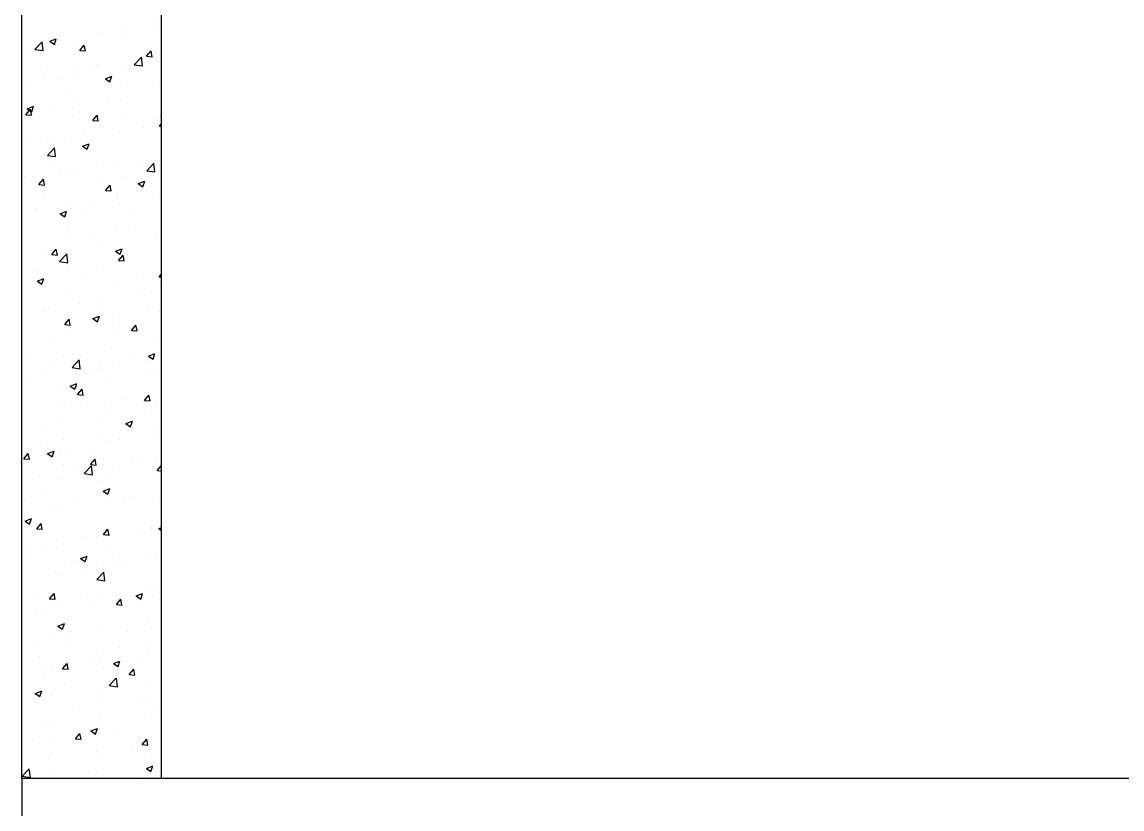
# Model space of a CAD drawing. Header units: millimetres. Extents: x 331487 to 517269, y 198509 to 399936.
# Drawn here: x 414920 to 416102, y 398246 to 399092 of the extents above; entities that cross this region are included whole.
import ezdxf

# ---------------------------------------------------------------- set-up
doc = ezdxf.new("R2010")
doc.units = ezdxf.units.MM
doc.header["$MEASUREMENT"] = 0
doc.layers.add('9th_Column', color=2, linetype='Continuous', lineweight=25)
doc.layers.add('COLUMN', color=6, linetype='Continuous')

msp = doc.modelspace()

# ---------------------------------------------------------------- linework, layer by layer
at = {"layer": '9th_Column'}
for p, q in [((419950.1, 398279), (414920.1, 398279)), ((414920.1, 398279), (414920.1, 392419))]:
    msp.add_line(p, q, dxfattribs=at)
at = {"layer": 'COLUMN'}
for p, q in [((414920.1, 398279), (414920.1, 399536.5)), ((415070.1, 398279), (415070.1, 399536.5))]:
    msp.add_line(p, q, dxfattribs=at)
at = {"layer": 'COLUMN', "color": 2, "linetype": 'Continuous'}
for p, q in [((415066.2, 399088.4), (415066.2, 399088.4)), ((415066.7, 399091.2), (415066.7, 399091.2)), ((414950, 399071.3), (414957, 399074)), ((414954.9, 399067.9), (414957, 399074)), ((415003.2, 399080.1), (415003.2, 399080.1)), ((415028.3, 399083.4), (415028.3, 399083.4)), ((415028.3, 399074), (415028.3, 399074)), ((414934.1, 399062.6), (414941.9, 399070.8)), ((414934.1, 399062.6), (414943, 399061.3)), ((414940.1, 399071.8), (414940.1, 399071.8)), ((414943, 399061.3), (414941.9, 399070.8)), ((414950, 399071.3), (414954.9, 399067.9)), ((414976.9, 399067), (414976.9, 399067)), ((414982.3, 399061.4), (414987.1, 399067.1)), ((414982.3, 399061.4), (414988.3, 399060.9)), ((414988.3, 399060.9), (414987.1, 399067.1)), ((414925, 399059.5), (414925, 399059.5)), ((415040.8, 399046.1), (415048.6, 399054.2)), ((415049.7, 399044.7), (415048.6, 399054.2)), ((415054, 399055.1), (415058.8, 399060.9)), ((415054, 399055.1), (415060, 399054.6)), ((415060, 399054.6), (415058.8, 399060.8)), ((415060, 399055.1), (415060, 399055.1)), ((414940.4, 399044.6), (414940.4, 399044.6)), ((414976.9, 399040.6), (414976.9, 399040.6)), ((414993.8, 399042.4), (414993.8, 399042.4)), ((415001.7, 399045.1), (415001.7, 399045.1)), ((415002, 399043.9), (415002, 399043.9)), ((415027.1, 399040.7), (415027.1, 399040.7)), ((415039.8, 399048.9), (415039.8, 399048.9)), ((415040.8, 399046.1), (415049.7, 399044.7)), ((415047.2, 399040.1), (415047.2, 399040.1)), ((414923.8, 399026.2), (414923.8, 399026.2)), ((414943.4, 399035.1), (414943.4, 399035.1)), ((414961.5, 399031.2), (414961.5, 399031.2)), ((414975.7, 399033.7), (414975.7, 399033.7)), ((415009.7, 399031), (415016.7, 399033.7)), ((415009.7, 399031), (415014.6, 399027.7)), ((415014.6, 399027.7), (415016.7, 399033.7)), ((415014.9, 399028.9), (415014.9, 399028.9)), ((415068.3, 399026.7), (415068.3, 399026.7)), ((415025.7, 399023.2), (415025.7, 399023.2)), ((414967.3, 399013.1), (414967.3, 399013.1)), ((414975.7, 399004.5), (414975.7, 399004.5)), ((415013.5, 399009.5), (415013.5, 399009.5)), ((415025.9, 399007.4), (415025.9, 399007.4)), ((414920.5, 398993.8), (414920.5, 398993.8)), ((414922.6, 398992.9), (414922.6, 398992.9)), ((414924.4, 398992.4), (414929.3, 398998.2)), ((414924.4, 398992.4), (414930.4, 398991.9)), ((414925.6, 398998.8), (414932.6, 399001.5)), ((414925.6, 398998.8), (414930.6, 398995.4)), ((414930.4, 398991.9), (414929.3, 398998.2)), ((414930.6, 398995.4), (414932.6, 399001.5)), ((414950.6, 399001.2), (414950.6, 399001.2)), ((414973.9, 398991.5), (414973.9, 398991.5)), ((414974.5, 399000.4), (414974.5, 399000.4)), ((414996.2, 398986.2), (415001, 398991.9)), ((415002.1, 398985.6), (415001, 398991.9)), ((415069.3, 398990.8), (415070.1, 398991.1)), ((415069.3, 398990.8), (415070.1, 398990.2)), ((414996.2, 398986.2), (415002.2, 398985.6)), ((415027.3, 398989.3), (415027.3, 398989.3)), ((415050.4, 398978.4), (415050.4, 398978.4)), ((415063.8, 398988.2), (415063.8, 398988.2)), ((415067.9, 398979.9), (415070.1, 398982.5)), ((415067.9, 398979.9), (415070.1, 398979.7)), ((414947.2, 398968.1), (414947.2, 398968.1)), ((414973.3, 398967.1), (414973.3, 398967.1)), ((414987.2, 398970), (414987.2, 398970)), ((415005.5, 398978.1), (415005.5, 398978.1)), ((415024.6, 398974.1), (415024.6, 398974.1)), ((414921.4, 398959.6), (414921.4, 398959.6)), ((414924.3, 398961.8), (414924.3, 398961.8)), ((414947.4, 398948.7), (414955.2, 398956.8)), ((414949.4, 398965.1), (414949.4, 398965.1)), ((414956.3, 398947.3), (414955.2, 398956.8)), ((414985.3, 398958.5), (414992.3, 398961.2)), ((414985.3, 398958.5), (414990.3, 398955.2)), ((414990.3, 398955.2), (414992.3, 398961.2)), ((414947.4, 398948.7), (414956.3, 398947.3)), ((414954.4, 398940.4), (414954.4, 398940.4)), ((414972.1, 398933.8), (414972.1, 398933.8)), ((415007.8, 398938.2), (415007.8, 398938.2)), ((415023.4, 398940.8), (415023.4, 398940.8)), ((415024.1, 398938.9), (415024.1, 398938.9)), ((415049.1, 398942.2), (415049.1, 398942.2)), ((415054.1, 398932.1), (415061.9, 398940.2)), ((415054.1, 398932.1), (415063, 398930.8)), ((415061.2, 398935.9), (415061.2, 398935.9)), ((415063, 398930.8), (415061.9, 398940.3)), ((414920.1, 398926.3), (414920.1, 398926.3)), ((414922.1, 398929.3), (414922.1, 398929.3)), ((414923.1, 398925.6), (414923.1, 398925.6)), ((414938.3, 398917.2), (414943.1, 398923)), ((414944.3, 398916.7), (414943.1, 398923)), ((414960.9, 398930.6), (414960.9, 398930.6)), ((414975.5, 398927), (414975.5, 398927)), ((415028.9, 398924.7), (415028.9, 398924.7)), ((415045, 398918.3), (415052, 398921)), ((415050, 398914.9), (415052, 398921)), ((415059.7, 398928.5), (415059.7, 398928.5)), ((414938.3, 398917.2), (414944.3, 398916.7)), ((414943.1, 398908.5), (414943.1, 398908.5)), ((415001.4, 398918.5), (415001.4, 398918.5)), ((415010, 398910.9), (415014.9, 398916.7)), ((415010, 398910.9), (415016, 398910.4)), ((415016, 398910.4), (415014.9, 398916.7)), ((415022.2, 398907.6), (415022.2, 398907.6)), ((415045, 398918.3), (415050, 398914.9)), ((415060.7, 398907.8), (415060.7, 398907.8)), ((414970.9, 398900.5), (414970.9, 398900.5)), ((414997.8, 398899.5), (414997.8, 398899.5)), ((415022.8, 398902.8), (415022.8, 398902.8)), ((415025.4, 398896.5), (415025.4, 398896.5)), ((414934.5, 398889.6), (414934.5, 398889.6)), ((414934.6, 398891.2), (414934.6, 398891.2)), ((414961, 398886), (414968, 398888.7)), ((414961, 398886), (414966, 398882.7)), ((414966, 398882.7), (414968, 398888.7)), ((414967, 398886.5), (414967, 398886.5)), ((414987.9, 398887.3), (414987.9, 398887.3)), ((415041.3, 398885.1), (415041.3, 398885.1)), ((415021, 398874.3), (415021, 398874.3)), ((414969.7, 398867.2), (414969.7, 398867.2)), ((414996.5, 398863.3), (414996.5, 398863.3)), ((415034.4, 398868.3), (415034.4, 398868.3)), ((415063.5, 398861.5), (415063.5, 398861.5)), ((414971.5, 398860), (414971.5, 398860)), ((415005.2, 398851.5), (415005.2, 398851.5)), ((415020.7, 398845.7), (415027.7, 398848.4)), ((415025.7, 398842.4), (415027.7, 398848.4)), ((414946.9, 398841.5), (414946.9, 398841.5)), ((414952.2, 398842), (414957, 398847.7)), ((414952.2, 398842), (414958.2, 398841.5)), ((414958.2, 398841.5), (414957, 398847.7)), ((414960.6, 398834.7), (414968.4, 398842.8)), ((414969.5, 398833.3), (414968.4, 398842.8)), ((415019.8, 398841), (415019.8, 398841)), ((415020.7, 398845.7), (415025.7, 398842.4)), ((415023.9, 398835.7), (415028.7, 398841.5)), ((415029.9, 398835.2), (415028.7, 398841.5)), ((414936.2, 398825.1), (414936.2, 398825.1)), ((414960.6, 398834.7), (414969.5, 398833.3)), ((414968.4, 398836.2), (414968.4, 398836.2)), ((414968.4, 398833.9), (414968.4, 398833.9)), ((415008.1, 398828.9), (415008.1, 398828.9)), ((415021.8, 398834), (415021.8, 398834)), ((415023.9, 398835.7), (415029.9, 398835.2)), ((414936.7, 398813.5), (414943.7, 398816.2)), ((414936.7, 398813.5), (414941.6, 398810.1)), ((414941.6, 398810.1), (414943.7, 398816.2)), ((414945.2, 398820.6), (414945.2, 398820.6)), ((414970.2, 398823.9), (414970.2, 398823.9)), ((414989.5, 398822.8), (414989.5, 398822.8)), ((415042.9, 398820.6), (415042.9, 398820.6)), ((415067.4, 398818.2), (415070.1, 398821.1)), ((415067.4, 398818.2), (415070.1, 398817.7)), ((415069.1, 398814.1), (415069.1, 398814.1)), ((415018.6, 398807.7), (415018.6, 398807.7)), ((415059.4, 398801.9), (415059.4, 398801.9)), ((415069.9, 398801), (415069.9, 398801)), ((414967.2, 398800.6), (414967.2, 398800.6)), ((414981.8, 398789.4), (414981.8, 398789.4)), ((415001.1, 398791.9), (415001.1, 398791.9)), ((415044.9, 398797.7), (415044.9, 398797.7)), ((414942.8, 398781.8), (414942.8, 398781.8)), ((414943.9, 398784.4), (414943.9, 398784.4)), ((414948.6, 398785.4), (414948.6, 398785.4)), ((415001.9, 398783.2), (415001.9, 398783.2)), ((415055.3, 398780.9), (415055.3, 398780.9)), ((415067.9, 398780.8), (415067.9, 398780.8)), ((414966, 398767.4), (414966, 398767.4)), ((414966.1, 398766.8), (414970.9, 398772.5)), ((414966.1, 398766.8), (414972.1, 398766.3)), ((414972, 398766.3), (414970.9, 398772.5)), ((414996.4, 398773.2), (415003.4, 398775.9)), ((414996.4, 398773.2), (415001.3, 398769.9)), ((415001.3, 398769.9), (415003.4, 398775.9)), ((415017.3, 398774.4), (415017.3, 398774.4)), ((415025.1, 398769.9), (415025.1, 398769.9)), ((415037.8, 398760.5), (415042.6, 398766.3)), ((415043.8, 398760), (415042.6, 398766.2)), ((414966.7, 398759.9), (414966.7, 398759.9)), ((415018.6, 398758.3), (415018.6, 398758.3)), ((415037.8, 398760.5), (415043.8, 398760)), ((415043.6, 398761.6), (415043.6, 398761.6)), ((414955.5, 398750), (414955.5, 398750)), ((415066.6, 398747.5), (415066.6, 398747.5)), ((414929.1, 398734.3), (414929.1, 398734.3)), ((414964.8, 398734.1), (414964.8, 398734.1)), ((414982.5, 398732.1), (414982.5, 398732.1)), ((415016.1, 398741.1), (415016.1, 398741.1)), ((415056, 398733), (415063, 398735.7)), ((415056, 398733), (415061, 398729.6)), ((415061, 398729.6), (415063, 398735.7)), ((415063.3, 398734.9), (415063.3, 398734.9)), ((414950.2, 398720.9), (414950.2, 398720.9)), ((414973.9, 398720.7), (414981.7, 398728.9)), ((414973.9, 398720.8), (414982.8, 398719.4)), ((414982.8, 398719.4), (414981.7, 398728.9)), ((414992.3, 398718.9), (414992.3, 398718.9)), ((415003.5, 398718.6), (415003.5, 398718.6)), ((415004.9, 398724.9), (415004.9, 398724.9)), ((415017.3, 398722.2), (415017.3, 398722.2)), ((415035.8, 398729.8), (415035.8, 398729.8)), ((415055.2, 398727.1), (415055.2, 398727.1)), ((414929.1, 398710.5), (414929.1, 398710.5)), ((414946.6, 398714.9), (414946.6, 398714.9)), ((415014.9, 398707.8), (415014.9, 398707.8)), ((415056.9, 398716.4), (415056.9, 398716.4)), ((415065.4, 398714.2), (415065.4, 398714.2)), ((414963.6, 398700.8), (414963.6, 398700.8)), ((414972, 398700.7), (414979, 398703.4)), ((414972, 398700.7), (414977, 398697.4)), ((414977, 398697.4), (414979, 398703.4)), ((414979.9, 398691.6), (414984.8, 398697.3)), ((414985.9, 398691), (414984.8, 398697.3)), ((414979.9, 398691.6), (414985.9, 398691)), ((415028.9, 398687.7), (415028.9, 398687.7)), ((415051.7, 398685.3), (415056.5, 398691)), ((415051.7, 398685.3), (415057.7, 398684.8)), ((415057.7, 398684.8), (415056.5, 398691)), ((414962.6, 398681.2), (414962.6, 398681.2)), ((414966, 398679.4), (414966, 398679.4)), ((414991, 398682.7), (414991, 398682.7)), ((415013.7, 398674.5), (415013.7, 398674.5)), ((415015.9, 398679), (415015.9, 398679)), ((415059.1, 398675.2), (415059.1, 398675.2)), ((415064.2, 398680.9), (415064.2, 398680.9)), ((415069.3, 398676.7), (415069.3, 398676.7)), ((414962.4, 398667.5), (414962.4, 398667.5)), ((415000.8, 398665.2), (415000.8, 398665.2)), ((415031.7, 398660.5), (415038.7, 398663.1)), ((415031.7, 398660.5), (415036.7, 398657.1)), ((415036.7, 398657.1), (415038.7, 398663.1)), ((414942.5, 398655.2), (414942.5, 398655.2)), ((415002.6, 398648.3), (415002.6, 398648.3)), ((415063, 398647.6), (415063, 398647.6)), ((415065.7, 398656.6), (415065.7, 398656.6)), ((414939.7, 398640), (414939.7, 398640)), ((414964.7, 398643.3), (414964.7, 398643.3)), ((415012.5, 398641.2), (415012.5, 398641.2)), ((415024.8, 398643.3), (415024.8, 398643.3)), ((414922.1, 398622.6), (414926.9, 398628.4)), ((414928.1, 398622.1), (414926.9, 398628.4)), ((414943.1, 398630.1), (414943.1, 398630.1)), ((414947.7, 398628.2), (414954.7, 398630.9)), ((414947.7, 398628.2), (414952.7, 398624.8)), ((414952.7, 398624.8), (414954.7, 398630.9)), ((414961.1, 398634.2), (414961.1, 398634.2)), ((414966.4, 398633.3), (414966.4, 398633.3)), ((414996.5, 398627.9), (414996.5, 398627.9)), ((415049.9, 398625.6), (415049.9, 398625.6)), ((414922.1, 398622.6), (414928.1, 398622.1)), ((414964.2, 398616.7), (414964.2, 398616.7)), ((414987.1, 398606.8), (414994.9, 398614.9)), ((414993.8, 398616.3), (414998.6, 398622.1)), ((414993.8, 398616.3), (414999.8, 398615.8)), ((414996, 398605.4), (414994.9, 398614.9)), ((414999.8, 398615.8), (414998.6, 398622.1)), ((415017.6, 398614.4), (415017.6, 398614.4)), ((415039.4, 398617.1), (415039.4, 398617.1)), ((415061.8, 398614.4), (415061.8, 398614.4)), ((415064.5, 398620.4), (415064.5, 398620.4)), ((415065.5, 398610.1), (415070.1, 398615.5)), ((414938.4, 398603.8), (414938.4, 398603.8)), ((414959.9, 398600.9), (414959.9, 398600.9)), ((414976.3, 398608.8), (414976.3, 398608.8)), ((414987.2, 398606.8), (414996, 398605.4)), ((415011.3, 398608), (415011.3, 398608)), ((415063, 398608.3), (415063, 398608.3)), ((415065.5, 398610.1), (415070.1, 398609.7)), ((414946.3, 398588.2), (414946.3, 398588.2)), ((415004.6, 398598.3), (415004.6, 398598.3)), ((415007.4, 398587.9), (415014.4, 398590.6)), ((415012.4, 398584.6), (415014.4, 398590.6)), ((414923.2, 398579.3), (414923.2, 398579.3)), ((414976.6, 398577), (414976.6, 398577)), ((415007.4, 398587.9), (415012.4, 398584.6)), ((415013.1, 398577.7), (415013.1, 398577.7)), ((415038.2, 398581), (415038.2, 398581)), ((415060.6, 398581.1), (415060.6, 398581.1)), ((414950, 398569.4), (414950, 398569.4)), ((414958.7, 398567.6), (414958.7, 398567.6)), ((415010.1, 398574.7), (415010.1, 398574.7)), ((415030, 398574.8), (415030, 398574.8)), ((414923.4, 398555.7), (414930.4, 398558.4)), ((414923.4, 398555.7), (414928.3, 398552.3)), ((414928.3, 398552.3), (414930.4, 398558.4)), ((414936, 398547.4), (414940.8, 398553.1)), ((414941.9, 398546.9), (414940.8, 398553.1)), ((414936, 398547.4), (414942, 398546.9)), ((415007.7, 398541.1), (415012.5, 398546.9)), ((415007.7, 398541.1), (415013.7, 398540.6)), ((415008.8, 398541.4), (415008.8, 398541.4)), ((415011.9, 398541.6), (415011.9, 398541.6)), ((415013.7, 398540.6), (415012.5, 398546.9)), ((415049.7, 398546.5), (415049.7, 398546.5)), ((415058.8, 398548.6), (415058.8, 398548.6)), ((415059.3, 398547.8), (415059.3, 398547.8)), ((415067.1, 398547.7), (415070.1, 398548.9)), ((415067.1, 398547.7), (415070.1, 398545.6)), ((414923.7, 398529.9), (414923.7, 398529.9)), ((414957.5, 398534.3), (414957.5, 398534.3)), ((414986.8, 398538.3), (414986.8, 398538.3)), ((415000.5, 398538.6), (415000.5, 398538.6)), ((414942.2, 398528.6), (414942.2, 398528.6)), ((414957.1, 398525.9), (414957.1, 398525.9)), ((414983, 398515.4), (414990, 398518.1)), ((414988, 398512.1), (414990, 398518.1)), ((415010.5, 398523.7), (415010.5, 398523.7)), ((415063.9, 398521.4), (415063.9, 398521.4)), ((414924.8, 398514.8), (414924.8, 398514.8)), ((414966.2, 398506.6), (414966.2, 398506.6)), ((414978.2, 398512.5), (414978.2, 398512.5)), ((414983, 398515.4), (414988, 398512.1)), ((415007.6, 398508.1), (415007.6, 398508.1)), ((415023.4, 398507.1), (415023.4, 398507.1)), ((415024.5, 398516.6), (415024.5, 398516.6)), ((415031.6, 398510.3), (415031.6, 398510.3)), ((415058.1, 398514.5), (415058.1, 398514.5)), ((414956.3, 398501), (414956.3, 398501)), ((414960.5, 398498.8), (414960.5, 398498.8)), ((414985.6, 398502.1), (414985.6, 398502.1)), ((415000.4, 398492.8), (415008.2, 398500.9)), ((415009.3, 398491.4), (415008.2, 398500.9)), ((415000.4, 398492.8), (415009.3, 398491.4)), ((414937.2, 398475.1), (414937.2, 398475.1)), ((414949.8, 398472.2), (414954.7, 398477.9)), ((414949.8, 398472.2), (414955.8, 398471.7)), ((414955.8, 398471.7), (414954.7, 398477.9)), ((414990.6, 398472.9), (414990.6, 398472.9)), ((415004.3, 398471.6), (415004.3, 398471.6)), ((415006.4, 398474.8), (415006.4, 398474.8)), ((415021.6, 398465.9), (415026.4, 398471.7)), ((415027.5, 398465.4), (415026.4, 398471.6)), ((415042.7, 398475.2), (415049.7, 398477.9)), ((415042.7, 398475.2), (415047.7, 398471.8)), ((415044, 398470.6), (415044, 398470.6)), ((415047.7, 398471.8), (415049.7, 398477.9)), ((415056.9, 398481.2), (415056.9, 398481.2)), ((415060.3, 398476), (415060.3, 398476)), ((415062.7, 398481.6), (415062.7, 398481.6)), ((414934.2, 398459.4), (414934.2, 398459.4)), ((414946, 398461.6), (414946, 398461.6)), ((414955.1, 398467.8), (414955.1, 398467.8)), ((414959.2, 398462.7), (414959.2, 398462.7)), ((414997.1, 398467.7), (414997.1, 398467.7)), ((415021.6, 398465.9), (415027.6, 398465.4)), ((415055.7, 398447.9), (415055.7, 398447.9)), ((414958.7, 398442.9), (414965.7, 398445.6)), ((414958.7, 398442.9), (414963.7, 398439.6)), ((414963.7, 398439.6), (414965.7, 398445.6)), ((415005.2, 398441.5), (415005.2, 398441.5)), ((415034, 398436.5), (415034, 398436.5)), ((415059, 398439.8), (415059, 398439.8)), ((414932.9, 398423.2), (414932.9, 398423.2)), ((414953.8, 398434.5), (414953.8, 398434.5)), ((414970.8, 398428.2), (414970.8, 398428.2)), ((414971.1, 398421.8), (414971.1, 398421.8)), ((415000.2, 398412), (415000.2, 398412)), ((415024.5, 398419.5), (415024.5, 398419.5)), ((415054.5, 398414.6), (415054.5, 398414.6)), ((415058.5, 398422), (415058.5, 398422)), ((414938.8, 398410.6), (414938.8, 398410.6)), ((414941.9, 398402), (414941.9, 398402)), ((414952.6, 398401.2), (414952.6, 398401.2)), ((414963.7, 398397), (414968.5, 398402.7)), ((414969.7, 398396.4), (414968.5, 398402.7)), ((414992.2, 398408.3), (414992.2, 398408.3)), ((415004, 398408.2), (415004, 398408.2)), ((415018.4, 398402.7), (415025.4, 398405.3)), ((415018.4, 398402.7), (415023.4, 398399.3)), ((415023.4, 398399.3), (415025.4, 398405.3)), ((415032.7, 398400.4), (415032.7, 398400.4)), ((415045.6, 398406.1), (415045.6, 398406.1)), ((414944.5, 398388.8), (414944.5, 398388.8)), ((414963.7, 398397), (414969.7, 398396.4)), ((415007.7, 398397.1), (415007.7, 398397.1)), ((415024.2, 398390), (415024.2, 398390)), ((415035.4, 398390.7), (415040.3, 398396.4)), ((415035.4, 398390.7), (415041.4, 398390.2)), ((415041.4, 398390.2), (415040.3, 398396.4)), ((414965.9, 398380), (414965.9, 398380)), ((415013.7, 398378.9), (415021.4, 398387)), ((415013.7, 398378.9), (415022.6, 398377.5)), ((415022.6, 398377.5), (415021.5, 398387)), ((415053.3, 398381.3), (415053.3, 398381.3)), ((414934.4, 398370.4), (414941.4, 398373.1)), ((414934.4, 398370.4), (414939.4, 398367)), ((414939.4, 398367), (414941.4, 398373.1)), ((414951.2, 398370.9), (414951.2, 398370.9)), ((414951.4, 398367.9), (414951.4, 398367.9)), ((415002.8, 398374.9), (415002.8, 398374.9)), ((415004.6, 398368.7), (415004.6, 398368.7)), ((415044.3, 398365.9), (415044.3, 398365.9)), ((415058, 398366.4), (415058, 398366.4)), ((414981.4, 398357.6), (414981.4, 398357.6)), ((415006.4, 398360.9), (415006.4, 398360.9)), ((415062.4, 398355), (415062.4, 398355)), ((415001.5, 398341.6), (415001.5, 398341.6)), ((415004.1, 398345), (415004.1, 398345)), ((415052.1, 398348), (415052.1, 398348)), ((414945.7, 398335), (414945.7, 398335)), ((414950.2, 398334.6), (414950.2, 398334.6)), ((414994.1, 398330.1), (415001.1, 398332.8)), ((414994.1, 398330.1), (414999, 398326.8)), ((414999, 398326.8), (415001.1, 398332.8)), ((414931.8, 398319.8), (414931.8, 398319.8)), ((414955, 398318.2), (414955, 398318.2)), ((414977.6, 398321.7), (414982.4, 398327.5)), ((414977.6, 398321.7), (414983.6, 398321.2)), ((414980.1, 398321.5), (414980.1, 398321.5)), ((414983.6, 398321.2), (414982.4, 398327.5)), ((414985.1, 398317.6), (414985.1, 398317.6)), ((415018, 398326.5), (415018, 398326.5)), ((415049.3, 398315.5), (415054.1, 398321.2)), ((415055.3, 398314.9), (415054.1, 398321.2)), ((414952.8, 398306.4), (414952.8, 398306.4)), ((415000.3, 398308.3), (415000.3, 398308.3)), ((415038.5, 398315.3), (415038.5, 398315.3)), ((415049.3, 398315.5), (415055.3, 398314.9)), ((415050.8, 398314.8), (415050.8, 398314.8)), ((414949, 398301.3), (414949, 398301.3)), ((415006.2, 398304.1), (415006.2, 398304.1)), ((415054.8, 398295.4), (415054.8, 398295.4)), ((415058.2, 398295.3), (415058.2, 398295.3)), ((415059.6, 398301.9), (415059.6, 398301.9)), ((414920.2, 398281.4), (414928, 398289.6)), ((414920.2, 398281.5), (414929.1, 398280.1)), ((414929.1, 398280.1), (414928, 398289.6)), ((414953.8, 398282.1), (414953.8, 398282.1)), ((414991.6, 398287), (414991.6, 398287)), ((414999.9, 398285.3), (414999.9, 398285.3)), ((415049.6, 398281.5), (415049.6, 398281.5)), ((415053.8, 398289.9), (415060.8, 398292.6)), ((415053.8, 398289.9), (415058.7, 398286.5)), ((415058.7, 398286.5), (415060.8, 398292.6))]:
    msp.add_line(p, q, dxfattribs=at)

doc.saveas('drawing.dxf')
